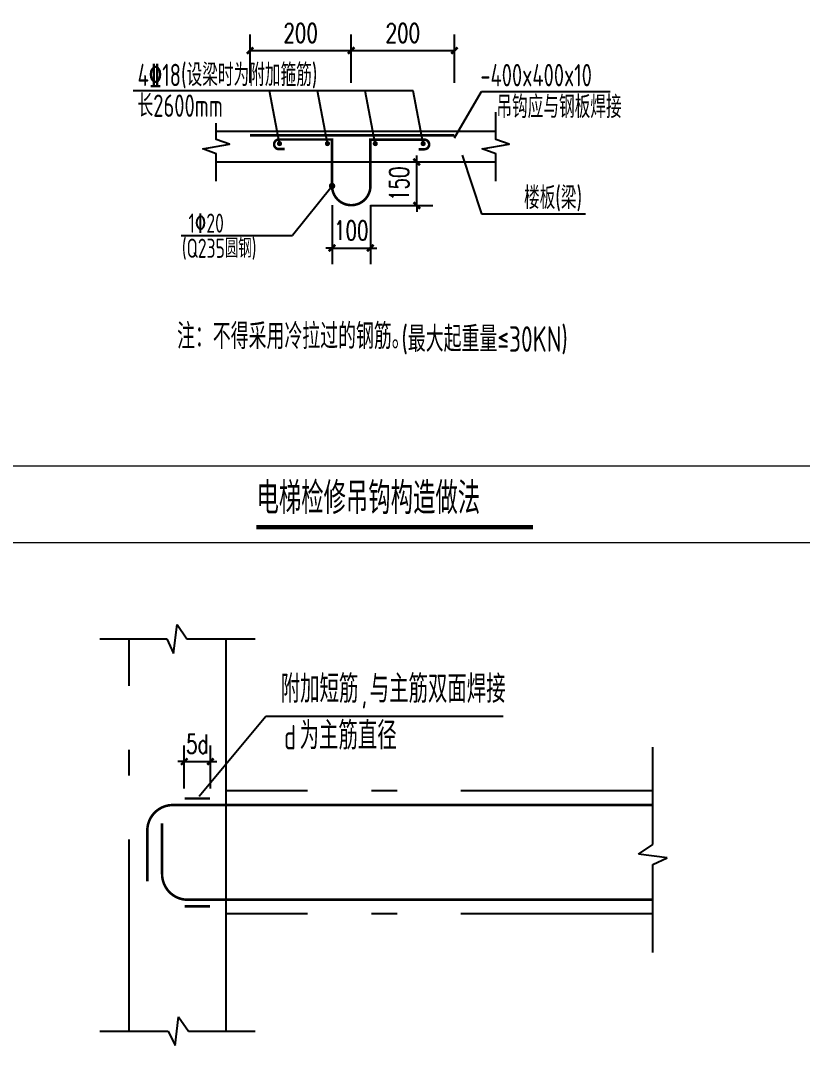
# Model space of a CAD drawing. Extents: x 1051052 to 1482120, y -981644 to -673261.
# Drawn here: x 1340300 to 1352536, y -806732 to -790696 of the extents above; entities that cross this region are included whole.
import ezdxf

# ---------------------------------------------------------------- set-up
doc = ezdxf.new("R2010")
doc.units = 0
doc.header["$LTSCALE"] = 1000
doc.header["$MEASUREMENT"] = 0
doc.linetypes.add('2', pattern=[5.4, 3, -1, 0.4, -1])
for name, color, linetype in [('AXIS_TEXT', 7, 'Continuous'), ('BEAM_DE_REIN', 1, 'Continuous'), ('DIM_SYMB', 3, 'Continuous'), ('PUB_DIM', 3, 'Continuous'), ('PUB_TEXT', 7, 'Continuous'), ('墙柱轮廓', 3, 'Continuous'), ('层2', 7, '2'), ('层8', 7, 'Continuous'), ('钢筋', 1, 'Continuous')]:
    doc.layers.add(name, color=color, linetype=linetype)
doc.layers.add('TEXT', color=7, linetype='Continuous', lineweight=25)
doc.layers.add('图框外框__细线', color=9, linetype='Continuous', lineweight=18)
doc.styles.add('_TCH_DIM_T3', font='SIMPLEX', dxfattribs={"width": 0.705882, "bigfont": 'GBCBIG'})
doc.styles.add('TSSD_Num', font='Tssdeng.shx', dxfattribs={"width": 0.7, "bigfont": 'hztxt.shx'})
doc.dimstyles.new('_TCH_ARCH&&100', dxfattribs={"dimtxt": 297.5, "dimasz": 100, "dimexe": 250, "dimexo": 300, "dimgap": 126.25, "dimtad": 1, "dimdec": 0, "dimzin": 0, "dimdsep": 46, "dimtxsty": '_TCH_DIM_T3', "dimblk": 'ARCHTICK', "dimcen": 0.09, "dimclrt": 7, "dimazin": 2, "dimtfac": 1, "dimtdec": 0, "dimtix": 1, "dimtmove": 2, "dimatfit": 3, "dimfxl": 0, "dimtolj": 1, "dimtzin": 0, "dimarcsym": 0})

# ---------------------------------------------------------------- blocks, each defined once
blk = doc.blocks.new('_ArchTick')
at = {"color": 0, "linetype": 'ByBlock', "const_width": 0.4}
blk.add_lwpolyline([(-0.5, -0.5), (0.5, 0.5)], dxfattribs=at)
blk = doc.blocks.new('*D613')
at = {"layer": 'Defpoints', "color": 0, "transparency": 16777216}
for p in [(1343271, -802290), (1342862, -803009), (1343271, -803009)]:
    blk.add_point(p, dxfattribs=at)
at = {"layer": 'PUB_DIM', "color": 0, "lineweight": -2, "transparency": 16777216}
for p, q in [((1342862, -802709), (1342862, -802040)), ((1343271, -802709), (1343271, -802040)), ((1342862, -802290), (1342762, -802290)), ((1342862, -802290), (1343271, -802290)), ((1343271, -802290), (1343371, -802290))]:
    blk.add_line(p, q, dxfattribs=at)
at = {"layer": 'PUB_DIM', "color": 0, "lineweight": -2, "transparency": 16777216, "xscale": 100, "yscale": 100, "zscale": 100}
blk.add_blockref('_ArchTick', (1342862, -802290), dxfattribs=at)
at = {"layer": 'PUB_DIM', "color": 0, "lineweight": -2, "transparency": 16777216, "xscale": 100, "yscale": 100, "zscale": 100, "rotation": 180}
blk.add_blockref('_ArchTick', (1343271, -802290), dxfattribs=at)
at = {"layer": 'PUB_DIM', "color": 7, "transparency": 16777216, "insert": (1343066, -802015), "char_height": 297.5, "attachment_point": 5, "style": '_TCH_DIM_T3'}
blk.add_mtext('\\A1;5d', dxfattribs=at)
blk = doc.blocks.new('*D555')
at = {"layer": 'Defpoints', "color": 0, "transparency": 16777216}
for p in [(1345175, -793285), (1345775, -793285), (1345775, -794256)]:
    blk.add_point(p, dxfattribs=at)
at = {"layer": 'PUB_DIM', "color": 0, "lineweight": -2, "transparency": 16777216}
for p, q in [((1345175, -793585), (1345175, -794506)), ((1345775, -793585), (1345775, -794506)), ((1345175, -794256), (1345075, -794256)), ((1345175, -794256), (1345775, -794256)), ((1345775, -794256), (1345875, -794256))]:
    blk.add_line(p, q, dxfattribs=at)
at = {"layer": 'PUB_DIM', "color": 0, "lineweight": -2, "transparency": 16777216, "xscale": 100, "yscale": 100, "zscale": 100}
blk.add_blockref('_ArchTick', (1345175, -794256), dxfattribs=at)
at = {"layer": 'PUB_DIM', "color": 0, "lineweight": -2, "transparency": 16777216, "xscale": 100, "yscale": 100, "zscale": 100, "rotation": 180}
blk.add_blockref('_ArchTick', (1345775, -794256), dxfattribs=at)
at = {"layer": 'PUB_DIM', "color": 7, "transparency": 16777216, "insert": (1345475, -793981), "char_height": 297.5, "attachment_point": 5, "style": '_TCH_DIM_T3'}
blk.add_mtext('\\A1;100', dxfattribs=at)
blk = doc.blocks.new('*D556')
at = {"layer": 'Defpoints', "color": 0, "transparency": 16777216}
for p in [(1345475, -792909), (1346500, -792909), (1345475, -793591)]:
    blk.add_point(p, dxfattribs=at)
at = {"layer": 'PUB_DIM', "color": 0, "lineweight": -2, "transparency": 16777216}
for p, q in [((1345775, -792909), (1346750, -792909)), ((1346500, -792909), (1346500, -792809)), ((1346500, -793591), (1346500, -792909)), ((1345775, -793591), (1346750, -793591)), ((1346500, -793591), (1346500, -793691))]:
    blk.add_line(p, q, dxfattribs=at)
at = {"layer": 'PUB_DIM', "color": 0, "lineweight": -2, "transparency": 16777216, "xscale": 100, "yscale": 100, "zscale": 100}
for p, rotation in [((1346500, -792909), 270), ((1346500, -793591), 90)]:
    blk.add_blockref('_ArchTick', p, dxfattribs=dict(at, rotation=rotation))
at = {"layer": 'PUB_DIM', "color": 7, "transparency": 16777216, "insert": (1346225, -793250), "char_height": 297.5, "attachment_point": 5, "rotation": 90, "style": '_TCH_DIM_T3'}
blk.add_mtext('\\A1;150', dxfattribs=at)
blk = doc.blocks.new('*D557')
at = {"layer": 'Defpoints', "color": 0, "transparency": 16777216}
for p in [(1345475, -791166), (1343892, -791973), (1345475, -791973)]:
    blk.add_point(p, dxfattribs=at)
at = {"layer": 'PUB_DIM', "color": 0, "lineweight": -2, "transparency": 16777216}
for p, q in [((1343892, -791673), (1343892, -790916)), ((1345475, -791673), (1345475, -790916)), ((1343892, -791166), (1345475, -791166))]:
    blk.add_line(p, q, dxfattribs=at)
at = {"layer": 'PUB_DIM', "color": 0, "lineweight": -2, "transparency": 16777216, "xscale": 100, "yscale": 100, "zscale": 100, "rotation": 180}
blk.add_blockref('_ArchTick', (1343892, -791166), dxfattribs=at)
at = {"layer": 'PUB_DIM', "color": 0, "lineweight": -2, "transparency": 16777216, "xscale": 100, "yscale": 100, "zscale": 100}
blk.add_blockref('_ArchTick', (1345475, -791166), dxfattribs=at)
at = {"layer": 'PUB_DIM', "color": 7, "transparency": 16777216, "insert": (1344683, -790891), "char_height": 297.5, "attachment_point": 5, "style": '_TCH_DIM_T3'}
blk.add_mtext('\\A1;200', dxfattribs=at)
blk = doc.blocks.new('*D558')
at = {"layer": 'Defpoints', "color": 0, "transparency": 16777216}
for p in [(1347090, -791166), (1345475, -791973), (1347090, -791973)]:
    blk.add_point(p, dxfattribs=at)
at = {"layer": 'PUB_DIM', "color": 0, "lineweight": -2, "transparency": 16777216}
for p, q in [((1345475, -791673), (1345475, -790916)), ((1347090, -791673), (1347090, -790916)), ((1345475, -791166), (1347090, -791166))]:
    blk.add_line(p, q, dxfattribs=at)
at = {"layer": 'PUB_DIM', "color": 0, "lineweight": -2, "transparency": 16777216, "xscale": 100, "yscale": 100, "zscale": 100, "rotation": 180}
blk.add_blockref('_ArchTick', (1345475, -791166), dxfattribs=at)
at = {"layer": 'PUB_DIM', "color": 0, "lineweight": -2, "transparency": 16777216, "xscale": 100, "yscale": 100, "zscale": 100}
blk.add_blockref('_ArchTick', (1347090, -791166), dxfattribs=at)
at = {"layer": 'PUB_DIM', "color": 7, "transparency": 16777216, "insert": (1346282, -790891), "char_height": 297.5, "attachment_point": 5, "style": '_TCH_DIM_T3'}
blk.add_mtext('\\A1;200', dxfattribs=at)

msp = doc.modelspace()

# ---------------------------------------------------------------- linework, layer by layer
at = {"layer": 'AXIS_TEXT', "ltscale": 1000}
for p, q in [((1346444.62, -791795.367), (1342062.424, -791795.367)), ((1344353.014, -792622.301), (1344197.304, -791795.367)), ((1345102.248, -792622.301), (1344946.537, -791795.367)), ((1345851.097, -792622.301), (1345695.387, -791795.367)), ((1346600.331, -792622.301), (1346444.62, -791795.367)), ((1347089.675, -792531.884), (1347515.758, -791805.726)), ((1347515.758, -791805.726), (1349526.416, -791805.726)), ((1343361.154, -792428.924), (1347735.458, -792428.924)), ((1343361.154, -792908.924), (1347735.458, -792908.924)), ((1347212.126, -792800.779), (1347515.481, -793718.57)), ((1347515.481, -793718.57), (1349141.799, -793718.57))]:
    msp.add_line(p, q, dxfattribs=at)
at = {"layer": 'BEAM_DE_REIN', "const_width": 40}
for points in [[(1344333.014, -792622.301, 1), (1344373.014, -792622.301, 1)], [(1345082.248, -792622.301, 1), (1345122.248, -792622.301, 1)], [(1345831.097, -792622.301, 1), (1345871.097, -792622.301, 1)], [(1346580.331, -792622.301, 1), (1346620.331, -792622.301, 1)]]:
    msp.add_lwpolyline(points, format="xyb", close=True, dxfattribs=at)
at = {"layer": 'DIM_SYMB'}
for points in [[(1347735.458, -793208.924), (1347735.458, -792781.424), (1347525.458, -792704.99), (1347945.458, -792630.933), (1347735.458, -792556.424), (1347735.458, -792128.924)], [(1343361.154, -793208.924), (1343361.154, -792781.424), (1343151.154, -792704.99), (1343571.154, -792630.933), (1343361.154, -792556.424), (1343361.154, -792304.625)]]:
    msp.add_lwpolyline(points, dxfattribs=at)
at = {"layer": 'TEXT', "const_width": 70}
msp.add_lwpolyline([(1343992.474, -798623.856), (1348319.167, -798623.856)], dxfattribs=at)
at = {"layer": '图框外框__细线'}
for p, q in [((1283564.523, -797661.907), (1353353.309, -797661.907)), ((1283564.523, -798861.907), (1353353.309, -798861.907))]:
    msp.add_line(p, q, dxfattribs=at)
at = {"layer": '墙柱轮廓'}
msp.add_line((1342815.324, -794059.51), (1344556.589, -794059.51), dxfattribs=at)
at = {"layer": '墙柱轮廓', "const_width": 50}
msp.add_lwpolyline([(1345150.035, -793285.395, 1), (1345200.035, -793285.395, 1)], format="xyb", close=True, dxfattribs=at)
at = {"layer": '墙柱轮廓'}
msp.add_lwpolyline([(1345175.035, -793285.395), (1344556.589, -794059.51)], dxfattribs=at)
at = {"layer": '层2'}
for p, q in [((1342695.164, -800597.165), (1342750.257, -800147.165)), ((1342750.257, -800147.165), (1342903.32, -800372.165)), ((1341539.336, -800372.165), (1342588.211, -800372.165)), ((1342001.586, -806506.688), (1342001.586, -800372.165)), ((1342588.211, -800372.165), (1342695.164, -800597.165)), ((1342903.32, -800372.165), (1343971.179, -800372.165)), ((1343515.523, -802749.63), (1343515.523, -800372.165)), ((1350192.351, -803587.524), (1350192.351, -802063.513)), ((1343515.523, -804672.688), (1343515.523, -802749.63)), ((1350192.351, -802749.63), (1343515.523, -802749.63)), ((1349967.351, -803740.598), (1350192.351, -803587.524)), ((1350417.351, -803795.688), (1349967.351, -803740.598)), ((1350192.351, -803902.638), (1350417.351, -803795.688)), ((1350192.351, -805274.681), (1350192.351, -803902.638)), ((1350192.351, -804672.688), (1343515.523, -804672.688)), ((1343515.523, -806506.688), (1343515.523, -804672.688)), ((1342719.617, -806731.688), (1342774.711, -806281.688)), ((1342774.711, -806281.688), (1342927.789, -806506.688)), ((1341539.336, -806506.688), (1342612.679, -806506.688)), ((1342612.679, -806506.688), (1342719.617, -806731.688)), ((1342927.789, -806506.688), (1343971.179, -806506.688))]:
    msp.add_line(p, q, dxfattribs=at)
at = {"layer": '层8'}
for p, q in [((1343097.851, -802828.52), (1344136.586, -801581.126)), ((1344136.586, -801581.126), (1347850.286, -801581.126))]:
    msp.add_line(p, q, dxfattribs=at)
at = {"layer": '钢筋', "const_width": 40}
for points in [[(1343891.591, -792494.069), (1347089.675, -792494.069)], [(1342870.148, -802867.145), (1343266.289, -802867.145)], [(1342683.867, -802969.548), (1350192.351, -802969.548)], [(1342283.867, -804165.032), (1342283.867, -803369.548)], [(1342515.664, -803256.196), (1342515.664, -804051.681)], [(1342915.664, -804451.681), (1350192.351, -804451.681)], [(1342870.148, -804553.04), (1343266.289, -804553.04)]]:
    msp.add_lwpolyline(points, dxfattribs=at)
for points in [[(1344433.149, -792708), (1344343.149, -792708, -1), (1344343.149, -792558), (1345175.035, -792558), (1345175.035, -793285.395, 1), (1345775.035, -793285.395), (1345775.035, -792560.287), (1346619.342, -792560.287, -1), (1346619.342, -792710.287), (1346529.342, -792710.287)], [(1342683.867, -802969.548, 0.414213568), (1342283.867, -803369.548, 0.414213568)], [(1342515.664, -804051.681, 0.414213538), (1342915.664, -804451.681, 0.414213538)]]:
    msp.add_lwpolyline(points, format="xyb", dxfattribs=at)

# ---------------------------------------------------------------- texts
at = {"layer": 'PUB_TEXT', "style": 'TSSD_Num', "width": 0.7}
for s, height, p in [('4%%13218(设梁时为附加箍筋)', 350, (1342132.207, -791723.441)), ('-400x400x10', 350, (1347495.218, -791726.142)), ('长2600mm', 350, (1342132.207, -792203.667)), ('吊钩应与钢板焊接', 350, (1347745.935, -792223.214)), ('楼板(梁)', 350, (1348177.687, -793645.977)), ('1%%13020', 300, (1342927.65, -794016.701)), ('(Q235圆钢)', 300, (1342824.816, -794409.139)), ('注：不得采用冷拉过的钢筋。', 400, (1342749.326, -795836.748)), ('(最大起重量≤30KN)', 400, (1346261.023, -795879.824)), ('电梯检修吊钩构造做法', 500, (1343992.474, -798418.895)), ('附加短筋', 434.0426, (1344371.586, -801370.622)), ('与主筋双面焊接', 434.0426, (1345763.987, -801370.622)), (',', 382.5, (1345635.415, -801370.622)), ('d', 382.5, (1344423.195, -802100.733)), ('为主筋直径', 434.0426, (1344667.481, -802100.733))]:
    msp.add_text(s, height=height, dxfattribs=at).set_placement(p)

# ---------------------------------------------------------------- dimensions: what is measured, and where the dimension line sits
at = {"layer": 'PUB_DIM'}
for p1, p2, distance, text, picture, middle in [((1343891.591, -791973.422), (1345475.035, -791973.422), 807.007, '200', '*D557', (1344683.313, -790891.415)), ((1345475.035, -791973.422), (1347089.675, -791973.422), 807.007, '200', '*D558', (1346282.355, -790891.415)), ((1345475.035, -793591.316), (1345475.035, -792908.924), -1024.652, '150', '*D556', (1346224.687, -793250.12)), ((1345175.035, -793285.395), (1345775.035, -793285.395), -970.65, '100', '*D555', (1345475.035, -793981.045))]:
    dim = msp.add_aligned_dim(p1=p1, p2=p2, distance=distance, text=text, dimstyle='_TCH_ARCH&&100', dxfattribs=at)
    dim.commit()
    dim.dimension.update_dxf_attribs({"geometry": picture, "text_midpoint": middle})
at = {"layer": 'PUB_DIM', "color": 3}
dim = msp.add_aligned_dim(p1=(1342862.132, -803009.481), p2=(1343270.679, -803009.481), distance=719.713, text='5d', dimstyle='_TCH_ARCH&&100', dxfattribs=at)
dim.commit()
dim.dimension.update_dxf_attribs({"geometry": '*D613', "text_midpoint": (1343066.406, -802014.768)})

doc.saveas('drawing.dxf')
